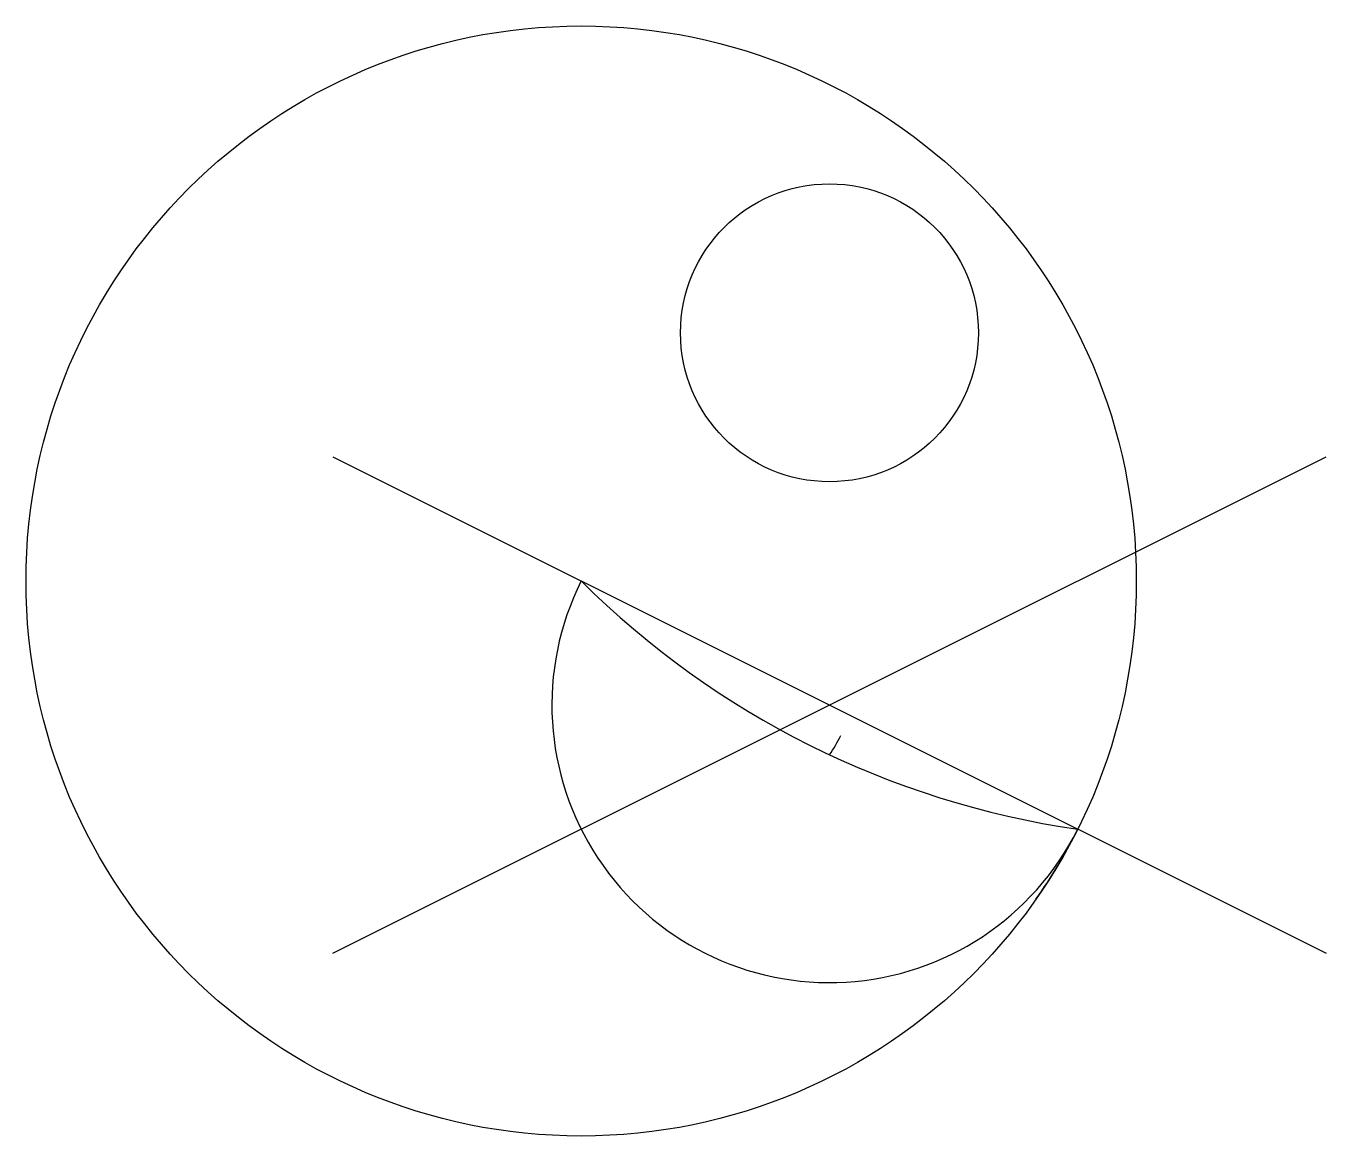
# Model space of a CAD drawing. Units: millimetres at full size, sheet at 1:100. Extents: x -23119 to 8939, y -14119 to 13262.
import ezdxf

# ---------------------------------------------------------------- set-up
doc = ezdxf.new("R2010")
doc.units = ezdxf.units.MM
doc.header["$LTSCALE"] = 100
doc.layers.add('0-0', color=7, linetype='Continuous')

msp = doc.modelspace()

# ---------------------------------------------------------------- linework, layer by layer
at = {"layer": '0-0'}
for p, q in [((-15551, 2632.7), (8938.8, -9612.2)), ((-15551, -9612.2), (8938.8, 2632.7))]:
    msp.add_line(p, q, dxfattribs=at)
for centre, radius in [((-9428.6, -428.6), 13690.2), ((-3306.1, 5693.9), 3673.5)]:
    msp.add_circle(centre, radius, dxfattribs=at)
for centre, radius, start, end in [((-3306.1, -3489.8), 6845.1, 153.43495, 333.43495), ((5954.1, 15030.6), 21808.5, 225.14217, 261.72772), ((-6367.3, -2571.4), 3736.7, 325.00798, 333.43495), ((-9428.6, -428.6), 13690.2, 325.00798, 333.43495)]:
    msp.add_arc(centre, radius, start, end, dxfattribs=at)

doc.saveas('drawing.dxf')
